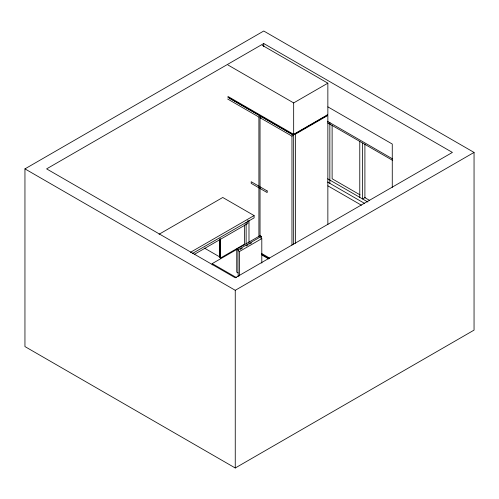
<?xml version="1.0" encoding="UTF-8"?>
<svg xmlns="http://www.w3.org/2000/svg" width="499" height="499" viewBox="0 0 499 499"><rect width="100%" height="100%" fill="white"/><g stroke="black" fill="none" stroke-linecap="round" stroke-linejoin="round"><path stroke-width="0.75" d="M24.95 168.88L263.746 31.013L474.05 152.426L474.05 330.12L235.254 467.987L24.95 346.574L24.95 168.88L235.254 290.299L474.05 152.426M263.746 43.513L46.607 168.88L235.254 277.793L452.393 152.426L263.746 43.513L263.746 46.632M227.65 99.008L258.906 117.053L260.615 116.067L260.615 118.4M260.035 236.033L260.035 117.702L261.744 116.716L293.668 135.148L293.668 244.136M227.962 64.982L293.668 102.919L327.855 83.177L327.855 114.639L293.668 134.374L227.862 96.388M227.862 97.305L293.1 134.973L327.294 115.232L327.294 114.308M260.035 117.702L291.959 136.133L293.668 135.148M159.062 234.256L222.76 197.479L254.103 215.574L254.103 217.882L192.414 253.498M190.406 252.351L254.103 215.574M194.323 254.384L247.847 223.483L247.847 220.477M219.629 239.009L219.629 257.54L220.483 258.033L244.429 244.211L244.429 224.906M261.351 236.383L237.986 249.868L237.986 272.903L236.744 272.186L236.744 249.151L260.11 235.659L261.351 236.383L261.351 238.684M212.218 264.925L212.218 263.609L236.152 249.793M240.181 249.456L242.202 248.29M246.244 245.957L248.265 244.791M249.606 244.011L251.627 242.845M238.16 250.623L239.582 251.44L261.8 238.609L261.8 263.085M365.224 197.485L362.617 198.989L362.617 143.045M262.156 45.241L327.855 83.177M327.88 106.867L392.264 144.036L392.264 187.393M327.406 121.269L392.457 158.825M327.662 122.866L392.713 160.422M229.359 98.022L260.615 116.067M360.053 194.872L332.122 178.748L332.122 125.137M369.553 200.361L364.9 197.673L364.9 144.061M327.662 178.804L367.9 202.039M327.562 182.035L364.551 203.392M327.88 185.84L361.413 205.201M260.384 237.792L261.8 238.609M261.644 253.498L269.678 258.139M261.644 254.284L269.011 258.538M262.031 255.095L268.68 258.931M236.744 249.151L237.986 249.868M204.422 248.09L219.922 257.041L219.922 239.033M212.218 263.609L236.339 277.531M359.773 141.404L359.773 197.342M329.845 122.38L329.845 183.351M327.855 224.538L327.855 115.419L295.371 134.175L295.371 243.294M293.668 102.919L293.668 134.374M293.1 134.05L293.1 134.973M291.959 136.133L291.959 245.121M258.906 117.053L258.906 236.938M248.989 220.645L248.989 242.246M246.138 222.292L246.138 243.886M239.582 251.44L239.582 275.916M238.16 272.803L238.16 276.627M235.254 290.299L235.254 467.987M220.483 238.734L220.483 258.033M267.158 190.936L251.203 181.73L251.203 183.364L267.158 192.577L267.158 190.936"/></g></svg>
